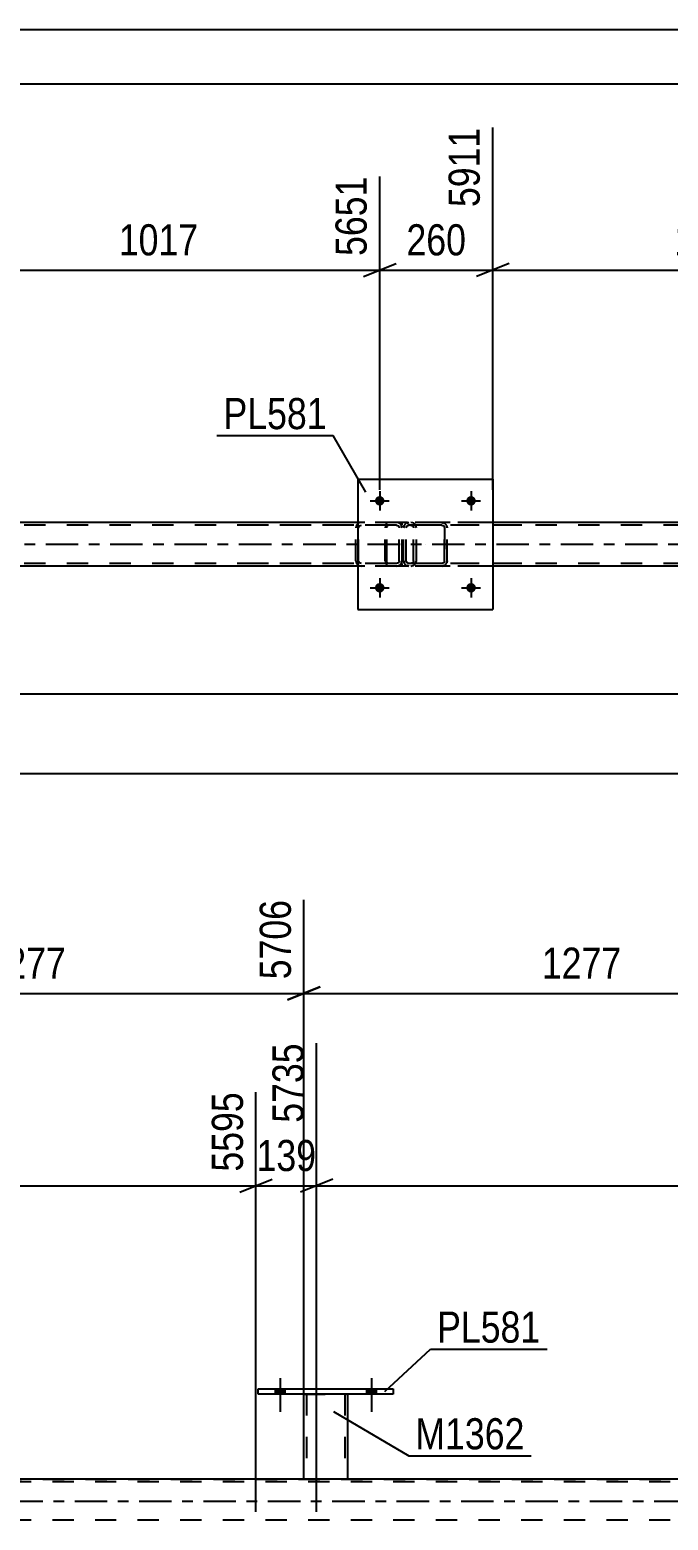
# Model space of a CAD drawing. Header units: millimetres. Extents: x 0 to 841, y 0 to 594.
# Drawn here: x 285.5 to 344.3, y 456.8 to 594 of the extents above; entities that cross this region are included whole.
import ezdxf

# ---------------------------------------------------------------- set-up
doc = ezdxf.new("R2010")
doc.units = ezdxf.units.MM
doc.linetypes.add('DXK_LINE_DOT2', pattern=[3.9198, 1.9599, -1.9599])
doc.linetypes.add('DXK_LINE_DOT3', pattern=[5.9187, 2.979, -0.9799, 0.9799, -0.9799])
doc.styles.add('Arial Narrow', font='ARIALN.TTF', dxfattribs={"height": 0.2})

# ---------------------------------------------------------------- blocks, each defined once
blk = doc.blocks.new('Unknown-248143587-1133')
at = {"color": 5, "linetype": 'Continuous'}
for p, q in [((841, 594), (0, 594)), ((836, 589), (5, 589))]:
    blk.add_line(p, q, dxfattribs=at)
blk = doc.blocks.new('Part-248143587-7580 - 5137')
at = {"color": 2, "linetype": 'Continuous'}
for p, q in [((315.72, 552.65), (315.72, 540.65)), ((315.72, 552.65), (328.12, 552.65)), ((328.12, 552.65), (328.12, 540.65)), ((315.72, 540.65), (328.12, 540.65))]:
    blk.add_line(p, q, dxfattribs=at)
blk = doc.blocks.new('Part-248143587-5163 - 5137')
at = {"color": 2, "linetype": 'Continuous'}
for p, q in [((315.72, 548.65), (277.04, 548.65)), ((366.8, 548.65), (328.12, 548.65)), ((315.72, 544.65), (277.04, 544.65)), ((366.8, 544.65), (328.12, 544.65))]:
    blk.add_line(p, q, dxfattribs=at)
at = {"color": 7, "linetype": 'DXK_LINE_DOT2'}
for p, q in [((328.12, 548.65), (315.72, 548.65)), ((753.44, 548.41), (91.7, 548.41)), ((753.44, 544.89), (91.7, 544.89)), ((328.12, 544.65), (315.72, 544.65))]:
    blk.add_line(p, q, dxfattribs=at)
at = {"color": 7, "linetype": 'DXK_LINE_DOT3'}
blk.add_line((91.7, 546.65), (753.44, 546.65), dxfattribs=at)
blk = doc.blocks.new('Part-248143587-5188 - 5137')
at = {"color": 7, "linetype": 'DXK_LINE_DOT2'}
for p, q in [((319.26, 548.65), (304.13, 548.65)), ((316.03, 548.65), (315.83, 548.62)), ((319.46, 548.62), (319.26, 548.65)), ((319.26, 548.41), (304.13, 548.41)), ((315.55, 548.34), (315.52, 548.17)), ((315.52, 545.13), (315.52, 548.17)), ((315.55, 548.36), (315.55, 548.34)), ((315.77, 548.17), (315.79, 548.26)), ((315.77, 545.13), (315.77, 548.17)), ((315.79, 548.26), (315.85, 548.34)), ((315.85, 548.34), (315.93, 548.39)), ((315.93, 548.39), (316.03, 548.41)), ((319.26, 548.41), (319.36, 548.39)), ((319.36, 548.39), (319.44, 548.34)), ((319.44, 548.34), (319.5, 548.26)), ((319.5, 548.26), (319.52, 548.17)), ((319.52, 545.13), (319.52, 548.17)), ((319.77, 548.17), (319.73, 548.36)), ((319.77, 545.13), (319.77, 548.17)), ((319.26, 544.89), (304.13, 544.89)), ((319.26, 544.65), (304.13, 544.65)), ((315.52, 545.13), (315.55, 544.95)), ((315.79, 545.04), (315.77, 545.13)), ((315.85, 544.96), (315.79, 545.04)), ((315.83, 544.69), (316.03, 544.65)), ((315.93, 544.91), (315.85, 544.96)), ((316.03, 544.89), (315.93, 544.91)), ((319.36, 544.91), (319.26, 544.89)), ((319.26, 544.65), (319.46, 544.69)), ((319.44, 544.96), (319.36, 544.91)), ((319.5, 545.04), (319.44, 544.96)), ((319.52, 545.13), (319.5, 545.04)), ((319.73, 544.95), (319.77, 545.13))]:
    blk.add_line(p, q, dxfattribs=at)
for centre, start, end in [((316.01, 548.15), 110.7583, 155.68), ((319.28, 548.15), 24.32, 69.2417), ((316.01, 545.15), 204.32, 249.2417), ((319.28, 545.15), 290.7583, 335.68)]:
    blk.add_arc(centre, 0.496, start, end, dxfattribs=at)
blk = doc.blocks.new('Part-248143587-7579 - 5137')
at = {"color": 7, "linetype": 'DXK_LINE_DOT2'}
for p, q in [((320.22, 548.61), (320.4, 548.65)), ((320.4, 548.65), (320.22, 548.61)), ((323.44, 548.65), (320.4, 548.65)), ((323.44, 548.65), (323.62, 548.61)), ((323.62, 548.61), (323.44, 548.65)), ((319.92, 548.17), (319.96, 548.35)), ((319.96, 548.35), (319.92, 548.17)), ((319.92, 545.13), (319.92, 548.17)), ((319.92, 545.13), (319.92, 548.17)), ((320.16, 548.17), (320.18, 548.26)), ((320.16, 545.13), (320.16, 548.17)), ((320.16, 545.13), (320.16, 548.17)), ((320.18, 548.26), (320.23, 548.34)), ((320.23, 548.34), (320.31, 548.39)), ((320.31, 548.39), (320.4, 548.41)), ((323.44, 548.41), (320.4, 548.41)), ((323.44, 548.41), (323.53, 548.39)), ((323.53, 548.39), (323.61, 548.34)), ((323.61, 548.34), (323.66, 548.26)), ((323.66, 548.26), (323.68, 548.17)), ((323.68, 545.13), (323.68, 548.17)), ((323.68, 548.17), (323.68, 545.13)), ((323.88, 548.35), (323.92, 548.17)), ((323.92, 548.17), (323.88, 548.35)), ((323.92, 545.13), (323.92, 548.17)), ((323.92, 545.13), (323.92, 548.17)), ((319.96, 544.95), (319.92, 545.13)), ((319.92, 545.13), (319.96, 544.95)), ((320.18, 545.04), (320.16, 545.13)), ((320.23, 544.96), (320.18, 545.04)), ((320.4, 544.65), (320.22, 544.69)), ((320.22, 544.69), (320.4, 544.65)), ((320.31, 544.91), (320.23, 544.96)), ((320.4, 544.89), (320.31, 544.91)), ((323.44, 544.89), (320.4, 544.89)), ((323.44, 544.65), (320.4, 544.65)), ((323.53, 544.91), (323.44, 544.89)), ((323.62, 544.69), (323.44, 544.65)), ((323.44, 544.65), (323.62, 544.69)), ((323.61, 544.96), (323.53, 544.91)), ((323.66, 545.04), (323.61, 544.96)), ((323.68, 545.13), (323.66, 545.04)), ((323.92, 545.13), (323.88, 544.95)), ((323.88, 544.95), (323.92, 545.13))]:
    blk.add_line(p, q, dxfattribs=at)
at = {"color": 7, "linetype": 'DXK_LINE_DOT3'}
blk.add_line((321.92, 546.65), (321.92, 546.65), dxfattribs=at)
at = {"color": 7, "linetype": 'DXK_LINE_DOT2'}
for centre, start, end in [((320.4, 548.17), 112.5, 157.5), ((320.4, 548.17), 112.5, 157.5), ((323.44, 548.17), 22.5, 67.5), ((323.44, 548.17), 22.5, 67.5), ((320.4, 545.13), 202.5, 247.5), ((320.4, 545.13), 202.5, 247.5), ((323.44, 545.13), 292.5, 337.5), ((323.44, 545.13), 292.5, 337.5)]:
    blk.add_arc(centre, 0.48, start, end, dxfattribs=at)
blk = doc.blocks.new('Part-248143587-5198 - 5137')
at = {"color": 7, "linetype": 'DXK_LINE_DOT2'}
for p, q in [((318.5, 548.65), (318.39, 548.62)), ((330.78, 548.65), (318.5, 548.65)), ((319.77, 548.41), (319.77, 548.65)), ((320.78, 548.62), (320.59, 548.65)), ((318.25, 548.36), (318.23, 548.17)), ((318.23, 545.13), (318.23, 548.17)), ((318.3, 548.51), (318.25, 548.36)), ((318.39, 548.62), (318.3, 548.51)), ((318.36, 548.17), (318.37, 548.26)), ((318.36, 545.13), (318.36, 548.17)), ((318.37, 548.26), (318.4, 548.34)), ((318.4, 548.34), (318.44, 548.39)), ((318.44, 548.39), (318.5, 548.41)), ((330.78, 548.41), (318.5, 548.41)), ((320.59, 548.41), (320.68, 548.39)), ((320.68, 548.39), (320.77, 548.34)), ((320.77, 548.34), (320.82, 548.26)), ((320.82, 548.26), (320.84, 548.17)), ((320.84, 545.13), (320.84, 548.17)), ((321.09, 548.17), (321.05, 548.36)), ((321.09, 545.13), (321.09, 548.17)), ((318.23, 545.13), (318.25, 544.95)), ((318.25, 544.95), (318.3, 544.79)), ((318.3, 544.79), (318.39, 544.69)), ((318.37, 545.04), (318.36, 545.13)), ((318.4, 544.96), (318.37, 545.04)), ((318.39, 544.69), (318.5, 544.65)), ((318.44, 544.91), (318.4, 544.96)), ((318.5, 544.89), (318.44, 544.91)), ((330.78, 544.89), (318.5, 544.89)), ((330.78, 544.65), (318.5, 544.65)), ((319.77, 544.65), (319.77, 544.89)), ((320.68, 544.91), (320.59, 544.89)), ((320.59, 544.65), (320.78, 544.69)), ((320.77, 544.96), (320.68, 544.91)), ((320.82, 545.04), (320.77, 544.96)), ((320.84, 545.13), (320.82, 545.04)), ((321.05, 544.95), (321.09, 545.13))]:
    blk.add_line(p, q, dxfattribs=at)
for centre, start, end in [((320.6, 548.16), 23.8494, 68.8059), ((320.6, 545.15), 291.1941, 336.1506)]:
    blk.add_arc(centre, 0.492, start, end, dxfattribs=at)
blk = doc.blocks.new('Bolt-248143587-7608 - 5137')
at = {"linetype": 'Continuous'}
for points in [[(318.16, 542.65, -1), (317.28, 542.65, -1)], [(326.56, 542.65, -1), (325.68, 542.65, -1)]]:
    blk.add_hatch(color=1, dxfattribs=at).paths.add_polyline_path(points)
at = {"color": 1, "linetype": 'Continuous'}
for p, q in [((317.72, 543.53), (317.72, 541.77)), ((326.12, 543.53), (326.12, 541.77)), ((316.84, 542.65), (318.6, 542.65)), ((325.24, 542.65), (327, 542.65))]:
    blk.add_line(p, q, dxfattribs=at)
blk = doc.blocks.new('Bolt-248143587-7609 - 5137')
at = {"linetype": 'Continuous'}
for points in [[(318.16, 550.65, -1), (317.28, 550.65, -1)], [(326.56, 550.65, -1), (325.68, 550.65, -1)]]:
    blk.add_hatch(color=1, dxfattribs=at).paths.add_polyline_path(points)
at = {"color": 1, "linetype": 'Continuous'}
for p, q in [((317.72, 551.53), (317.72, 549.77)), ((326.12, 551.53), (326.12, 549.77)), ((316.84, 550.65), (318.6, 550.65)), ((325.24, 550.65), (327, 550.65))]:
    blk.add_line(p, q, dxfattribs=at)
blk = doc.blocks.new('Part-248143587-7950 - 3863')
at = {"color": 2, "linetype": 'Continuous'}
for p, q in [((306.55, 468.44), (306.55, 468.92)), ((306.55, 468.92), (318.95, 468.92)), ((318.95, 468.44), (306.55, 468.44)), ((318.95, 468.92), (318.95, 468.44))]:
    blk.add_line(p, q, dxfattribs=at)
blk = doc.blocks.new('Part-248143587-7949 - 3863')
at = {"color": 2, "linetype": 'Continuous'}
for p, q in [((310.75, 460.6), (310.75, 468.44)), ((314.75, 468.44), (314.75, 460.6)), ((314.71, 460.6), (310.75, 460.6)), ((314.75, 460.6), (314.71, 460.6))]:
    blk.add_line(p, q, dxfattribs=at)
at = {"color": 7, "linetype": 'DXK_LINE_DOT2'}
for p, q in [((310.75, 468.44), (314.75, 468.44)), ((310.75, 468.44), (310.75, 468.44)), ((310.75, 468.44), (310.75, 468.44)), ((310.99, 468.44), (310.99, 460.6)), ((314.51, 468.44), (314.51, 460.6)), ((314.75, 468.44), (314.75, 468.44)), ((314.75, 468.44), (314.75, 468.44)), ((314.49, 460.6), (314.51, 460.6))]:
    blk.add_line(p, q, dxfattribs=at)
blk = doc.blocks.new('Bolt-248143587-7978 - 3863')
at = {"linetype": 'Continuous'}
for points in [[(308.11, 468.44), (308.99, 468.44), (308.99, 468.92), (308.11, 468.92)], [(316.51, 468.44), (317.39, 468.44), (317.39, 468.92), (316.51, 468.92)]]:
    blk.add_hatch(color=1, dxfattribs=at).paths.add_polyline_path(points)
at = {"color": 1, "linetype": 'Continuous'}
for p, q in [((308.55, 469.92), (308.55, 466.8)), ((316.95, 469.92), (316.95, 466.8)), ((308.11, 468.92), (308.11, 468.44)), ((308.99, 468.92), (308.99, 468.44)), ((316.51, 468.92), (316.51, 468.44)), ((317.39, 468.92), (317.39, 468.44))]:
    blk.add_line(p, q, dxfattribs=at)
blk = doc.blocks.new('Part-248143587-4066 - 3863')
at = {"color": 7, "linetype": 'DXK_LINE_DOT2'}
for p, q in [((744.27, 460.36), (82.53, 460.36)), ((106.43, 460.6), (744.27, 460.6)), ((314.75, 460.6), (310.75, 460.6)), ((744.27, 456.84), (82.53, 456.84))]:
    blk.add_line(p, q, dxfattribs=at)
at = {"color": 2, "linetype": 'Continuous'}
for p, q in [((310.75, 460.6), (263.67, 460.6)), ((361.83, 460.6), (314.75, 460.6))]:
    blk.add_line(p, q, dxfattribs=at)
at = {"color": 7, "linetype": 'DXK_LINE_DOT3'}
blk.add_line((82.53, 458.6), (744.27, 458.6), dxfattribs=at)
blk = doc.blocks.new('Bolt-248143587-7979 - 3863')
at = {"linetype": 'Continuous'}
for points in [[(308.11, 468.44), (308.99, 468.44), (308.99, 468.92), (308.11, 468.92)], [(316.51, 468.44), (317.39, 468.44), (317.39, 468.92), (316.51, 468.92)]]:
    blk.add_hatch(color=1, dxfattribs=at).paths.add_polyline_path(points)
at = {"color": 1, "linetype": 'Continuous'}
for p, q in [((308.55, 469.92), (308.55, 466.8)), ((316.95, 469.92), (316.95, 466.8)), ((308.11, 468.92), (308.11, 468.44)), ((308.99, 468.92), (308.99, 468.44)), ((316.51, 468.92), (316.51, 468.44)), ((317.39, 468.92), (317.39, 468.44))]:
    blk.add_line(p, q, dxfattribs=at)
blk = doc.blocks.new('StraightDimension-248143587-5276 - 5137')
at = {"color": 7, "linetype": 'Continuous'}
blk.add_line((91.7, 532.88), (790.56, 532.88), dxfattribs=at)
blk = doc.blocks.new('StraightDimension-248143587-10220 - 5137')
at = {"color": 7, "linetype": 'Continuous'}
blk.add_line((91.06, 525.57), (791.2, 525.57), dxfattribs=at)
blk = doc.blocks.new('StraightDimension-248143587-15477 - 5137')
at = {"color": 7, "linetype": 'Continuous'}
for p, q in [((328.12, 551.65), (328.12, 585)), ((368.8, 551.65), (368.8, 580.5)), ((329.62, 572.49), (326.62, 571.29)), ((367.3, 571.29), (370.3, 572.49)), ((328.12, 571.89), (368.8, 571.89))]:
    blk.add_line(p, q, dxfattribs=at)
at = {"color": 0}
blk.add_wipeout([(352.72, 572.64), (352.72, 576.84), (344.2, 576.84), (344.2, 572.64)], dxfattribs=at)
at = {"color": 3, "style": 'Arial Narrow'}
blk.add_text('1017', height=2.863, dxfattribs=at).set_placement((344.8, 573.24))
at = {"color": 0, "linetype": 'Continuous'}
blk.add_wipeout([(368.2, 581.1), (364, 581.1), (364, 572.59), (368.2, 572.59)], dxfattribs=at)
at = {"color": 3, "linetype": 'Continuous', "style": 'Arial Narrow'}
blk.add_text('6928', height=2.863, rotation=90.0002, dxfattribs=at).set_placement((367.6, 573.19))
blk = doc.blocks.new('StraightDimension-248143587-15478 - 5137')
at = {"color": 7, "linetype": 'Continuous'}
for p, q in [((328.12, 551.65), (328.12, 585)), ((317.72, 551.65), (317.72, 580.5)), ((316.22, 571.29), (319.22, 572.49)), ((329.62, 572.49), (326.62, 571.29)), ((317.72, 571.89), (328.12, 571.89))]:
    blk.add_line(p, q, dxfattribs=at)
at = {"color": 0}
blk.add_wipeout([(326.26, 572.64), (326.26, 576.84), (319.58, 576.84), (319.58, 572.64)], dxfattribs=at)
at = {"color": 3, "style": 'Arial Narrow'}
blk.add_text('260', height=2.863, dxfattribs=at).set_placement((320.18, 573.24))
at = {"color": 0, "linetype": 'Continuous'}
blk.add_wipeout([(327.52, 585.6), (323.32, 585.6), (323.32, 577.09), (327.52, 577.09)], dxfattribs=at)
at = {"color": 3, "linetype": 'Continuous', "style": 'Arial Narrow'}
blk.add_text('5911', height=2.863, rotation=90.0002, dxfattribs=at).set_placement((326.92, 577.69))
blk = doc.blocks.new('StraightDimension-248143587-15479 - 5137')
at = {"color": 7, "linetype": 'Continuous'}
for p, q in [((277.04, 551.65), (277.04, 585)), ((317.72, 551.65), (317.72, 580.5)), ((278.54, 572.49), (275.54, 571.29)), ((316.22, 571.29), (319.22, 572.49)), ((277.04, 571.89), (317.72, 571.89))]:
    blk.add_line(p, q, dxfattribs=at)
at = {"color": 0}
blk.add_wipeout([(301.64, 572.64), (301.64, 576.84), (293.12, 576.84), (293.12, 572.64)], dxfattribs=at)
at = {"color": 3, "style": 'Arial Narrow'}
blk.add_text('1017', height=2.863, dxfattribs=at).set_placement((293.72, 573.24))
at = {"color": 0, "linetype": 'Continuous'}
blk.add_wipeout([(317.12, 581.1), (312.92, 581.1), (312.92, 572.59), (317.12, 572.59)], dxfattribs=at)
at = {"color": 3, "linetype": 'Continuous', "style": 'Arial Narrow'}
blk.add_text('5651', height=2.863, rotation=90.0002, dxfattribs=at).set_placement((316.52, 573.19))
blk = doc.blocks.new('StraightDimension-248143587-17635 - 3863')
at = {"color": 7, "linetype": 'Continuous'}
for p, q in [((259.67, 467.96), (259.67, 513.93)), ((310.75, 467.96), (310.75, 513.93)), ((261.17, 505.92), (258.17, 504.72)), ((259.67, 505.32), (310.75, 505.32)), ((309.25, 504.72), (312.25, 505.92))]:
    blk.add_line(p, q, dxfattribs=at)
at = {"color": 0}
blk.add_wipeout([(289.46, 506.07), (289.46, 510.27), (280.95, 510.27), (280.95, 506.07)], dxfattribs=at)
at = {"color": 3, "style": 'Arial Narrow'}
blk.add_text('1277', height=2.863, dxfattribs=at).set_placement((281.55, 506.67))
at = {"color": 0, "linetype": 'Continuous'}
blk.add_wipeout([(310.15, 514.53), (305.95, 514.53), (305.95, 506.02), (310.15, 506.02)], dxfattribs=at)
at = {"color": 3, "linetype": 'Continuous', "style": 'Arial Narrow'}
blk.add_text('5706', height=2.863, rotation=90.0002, dxfattribs=at).set_placement((309.55, 506.62))
blk = doc.blocks.new('StraightDimension-248143587-4730 - 3863')
at = {"color": 7, "linetype": 'Continuous'}
for p, q in [((311.92, 457.6), (311.92, 500.74)), ((306.34, 457.6), (306.34, 496.24)), ((304.84, 487.02), (307.84, 488.22)), ((306.34, 487.62), (311.92, 487.62)), ((313.42, 488.22), (310.42, 487.02))]:
    blk.add_line(p, q, dxfattribs=at)
at = {"color": 0}
blk.add_wipeout([(312.47, 488.37), (312.47, 492.57), (305.79, 492.57), (305.79, 488.37)], dxfattribs=at)
at = {"color": 3, "style": 'Arial Narrow'}
blk.add_text('139', height=2.863, dxfattribs=at).set_placement((306.39, 488.97))
at = {"color": 0, "linetype": 'Continuous'}
blk.add_wipeout([(311.32, 501.34), (307.12, 501.34), (307.12, 492.82), (311.32, 492.82)], dxfattribs=at)
at = {"color": 3, "linetype": 'Continuous', "style": 'Arial Narrow'}
blk.add_text('5735', height=2.863, rotation=90.0002, dxfattribs=at).set_placement((310.72, 493.42))
blk = doc.blocks.new('StraightDimension-248143587-4714 - 3863')
at = {"color": 7, "linetype": 'Continuous'}
for p, q in [((311.92, 457.6), (311.92, 500.74)), ((391.48, 457.6), (391.48, 496.24)), ((313.42, 488.22), (310.42, 487.02)), ((311.92, 487.62), (391.48, 487.62)), ((389.98, 487.02), (392.98, 488.22))]:
    blk.add_line(p, q, dxfattribs=at)
at = {"color": 0}
blk.add_wipeout([(355.95, 488.37), (355.95, 492.57), (347.44, 492.57), (347.44, 488.37)], dxfattribs=at)
at = {"color": 3, "style": 'Arial Narrow'}
blk.add_text('1989', height=2.863, dxfattribs=at).set_placement((348.04, 488.97))
at = {"color": 0, "linetype": 'Continuous'}
blk.add_wipeout([(390.88, 496.84), (386.68, 496.84), (386.68, 488.32), (390.88, 488.32)], dxfattribs=at)
at = {"color": 3, "linetype": 'Continuous', "style": 'Arial Narrow'}
blk.add_text('7724', height=2.863, rotation=90.0002, dxfattribs=at).set_placement((390.28, 488.92))
blk = doc.blocks.new('StraightDimension-248143587-4746 - 3863')
at = {"color": 7, "linetype": 'Continuous'}
for p, q in [((226.78, 457.6), (226.78, 500.74)), ((306.34, 457.6), (306.34, 496.24)), ((228.28, 488.22), (225.28, 487.02)), ((226.78, 487.62), (306.34, 487.62)), ((304.84, 487.02), (307.84, 488.22))]:
    blk.add_line(p, q, dxfattribs=at)
at = {"color": 0}
blk.add_wipeout([(270.82, 488.37), (270.82, 492.57), (262.31, 492.57), (262.31, 488.37)], dxfattribs=at)
at = {"color": 3, "style": 'Arial Narrow'}
blk.add_text('1989', height=2.863, dxfattribs=at).set_placement((262.91, 488.97))
at = {"color": 0, "linetype": 'Continuous'}
blk.add_wipeout([(305.74, 496.84), (301.54, 496.84), (301.54, 488.32), (305.74, 488.32)], dxfattribs=at)
at = {"color": 3, "linetype": 'Continuous', "style": 'Arial Narrow'}
blk.add_text('5595', height=2.863, rotation=90.0002, dxfattribs=at).set_placement((305.14, 488.92))
blk = doc.blocks.new('StraightDimension-248143587-17634 - 3863')
at = {"color": 7, "linetype": 'Continuous'}
for p, q in [((310.75, 467.96), (310.75, 513.93)), ((361.83, 467.96), (361.83, 513.93)), ((312.25, 505.92), (309.25, 504.72)), ((310.75, 505.32), (361.83, 505.32)), ((360.33, 504.72), (363.33, 505.92))]:
    blk.add_line(p, q, dxfattribs=at)
at = {"color": 0}
blk.add_wipeout([(340.54, 506.07), (340.54, 510.27), (332.03, 510.27), (332.03, 506.07)], dxfattribs=at)
at = {"color": 3, "style": 'Arial Narrow'}
blk.add_text('1277', height=2.863, dxfattribs=at).set_placement((332.63, 506.67))
at = {"color": 0, "linetype": 'Continuous'}
blk.add_wipeout([(361.23, 514.53), (357.03, 514.53), (357.03, 506.02), (361.23, 506.02)], dxfattribs=at)
at = {"color": 3, "linetype": 'Continuous', "style": 'Arial Narrow'}
blk.add_text('6983', height=2.863, rotation=90.0002, dxfattribs=at).set_placement((360.63, 506.62))
blk = doc.blocks.new('Mark-248143587-15922 - 5137')
at = {"color": 0}
blk.add_wipeout([(312.85, 557.25), (312.85, 560.25), (303.35, 560.25), (303.35, 557.25)], dxfattribs=at)
blk.add_wipeout([(312.85, 557.25), (312.85, 560.25), (303.35, 560.25), (303.35, 557.25)], dxfattribs=at)
at = {"color": 30, "linetype": 'Continuous'}
for p in [(302.75, 556.65), (316.45, 551.46)]:
    blk.add_line(p, (313.45, 556.65), dxfattribs=at)
at = {"color": 3, "style": 'Arial Narrow'}
blk.add_text('PL581', height=2.863, dxfattribs=at).set_placement((303.35, 557.25))
blk = doc.blocks.new('Mark-248143587-16074 - 3863')
at = {"color": 0}
blk.add_wipeout([(331.06, 463.36), (331.06, 466.36), (321, 466.36), (321, 463.36)], dxfattribs=at)
blk.add_wipeout([(331.06, 463.36), (331.06, 466.36), (321, 466.36), (321, 463.36)], dxfattribs=at)
at = {"color": 30, "linetype": 'Continuous'}
for p, q in [((313.46, 466.84), (320.4, 462.76)), ((320.4, 462.76), (331.66, 462.76))]:
    blk.add_line(p, q, dxfattribs=at)
at = {"color": 3, "style": 'Arial Narrow'}
blk.add_text('M1362', height=2.863, dxfattribs=at).set_placement((321, 463.36))
blk = doc.blocks.new('Mark-248143587-16077 - 3863')
at = {"color": 0}
blk.add_wipeout([(332.51, 473.18), (332.51, 476.18), (323, 476.18), (323, 473.18)], dxfattribs=at)
blk.add_wipeout([(332.51, 473.18), (332.51, 476.18), (323, 476.18), (323, 473.18)], dxfattribs=at)
at = {"color": 30, "linetype": 'Continuous'}
for p, q in [((318.18, 468.69), (322.4, 472.58)), ((322.4, 472.58), (333.11, 472.58))]:
    blk.add_line(p, q, dxfattribs=at)
at = {"color": 3, "style": 'Arial Narrow'}
blk.add_text('PL581', height=2.863, dxfattribs=at).set_placement((323, 473.18))

msp = doc.modelspace()

# ---------------------------------------------------------------- block references
for name in ['Unknown-248143587-1133', 'Part-248143587-7580 - 5137', 'Bolt-248143587-7609 - 5137', 'Part-248143587-5163 - 5137', 'Part-248143587-5188 - 5137', 'Part-248143587-5198 - 5137', 'Part-248143587-7579 - 5137', 'Bolt-248143587-7608 - 5137', 'Bolt-248143587-7978 - 3863', 'Bolt-248143587-7979 - 3863', 'Part-248143587-7950 - 3863', 'Part-248143587-7949 - 3863', 'Part-248143587-4066 - 3863']:
    msp.add_blockref(name, (0, 0))

# ---------------------------------------------------------------- next in the draw order: block references
for name in ['StraightDimension-248143587-15477 - 5137', 'StraightDimension-248143587-5276 - 5137', 'StraightDimension-248143587-17635 - 3863']:
    msp.add_blockref(name, (0, 0))

# ---------------------------------------------------------------- next in the draw order: block references
for name in ['StraightDimension-248143587-15478 - 5137', 'StraightDimension-248143587-10220 - 5137', 'StraightDimension-248143587-4730 - 3863']:
    msp.add_blockref(name, (0, 0))

# ---------------------------------------------------------------- next in the draw order: block references
for name in ['StraightDimension-248143587-15479 - 5137', 'StraightDimension-248143587-4746 - 3863', 'StraightDimension-248143587-4714 - 3863']:
    msp.add_blockref(name, (0, 0))

# ---------------------------------------------------------------- next in the draw order: block references
for name in ['Mark-248143587-15922 - 5137', 'StraightDimension-248143587-17634 - 3863', 'Mark-248143587-16074 - 3863']:
    msp.add_blockref(name, (0, 0))

# ---------------------------------------------------------------- next in the draw order: block references
msp.add_blockref('Mark-248143587-16077 - 3863', (0, 0))

doc.saveas('drawing.dxf')
